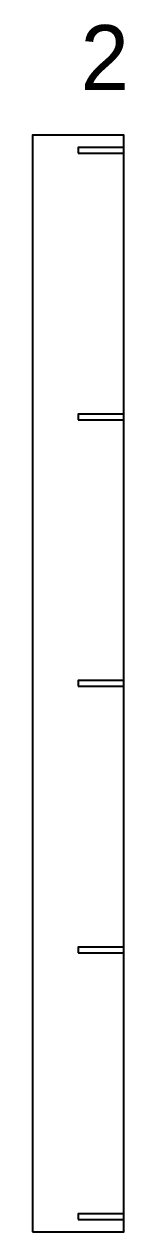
# Model space of a CAD drawing. Header units: inches. Extents: x -269 to 1350, y -37 to 699.
# Drawn here: x 987.6 to 993.6, y 275.6 to 354.9 of the extents above; entities that cross this region are included whole.
import ezdxf

# ---------------------------------------------------------------- set-up
doc = ezdxf.new("R2010")
doc.units = ezdxf.units.IN
doc.header["$MEASUREMENT"] = 0

msp = doc.modelspace()

# ---------------------------------------------------------------- linework, layer by layer
for points in [[(987.580572, 275.588645), (993.580572, 275.588645), (993.580572, 347.588645), (987.580572, 347.588645)], [(990.580572, 346.403645), (993.580572, 346.403645), (993.580572, 346.773645), (990.580572, 346.773645)], [(990.580572, 328.903645), (993.580572, 328.903645), (993.580572, 329.273645), (990.580572, 329.273645)], [(990.580572, 311.403645), (993.580572, 311.403645), (993.580572, 311.773645), (990.580572, 311.773645)], [(993.580572, 311.588645), (993.580572, 311.588645), (993.580572, 311.588645), (993.580572, 311.588645)], [(990.580572, 293.903645), (993.580572, 293.903645), (993.580572, 294.273645), (990.580572, 294.273645)], [(990.580572, 276.403645), (993.580572, 276.403645), (993.580572, 276.773645), (990.580572, 276.773645)]]:
    msp.add_lwpolyline(points, close=True)

# ---------------------------------------------------------------- texts
msp.add_text('2', height=4.265945).set_placement((990.743315, 350.544228))

doc.saveas('drawing.dxf')
